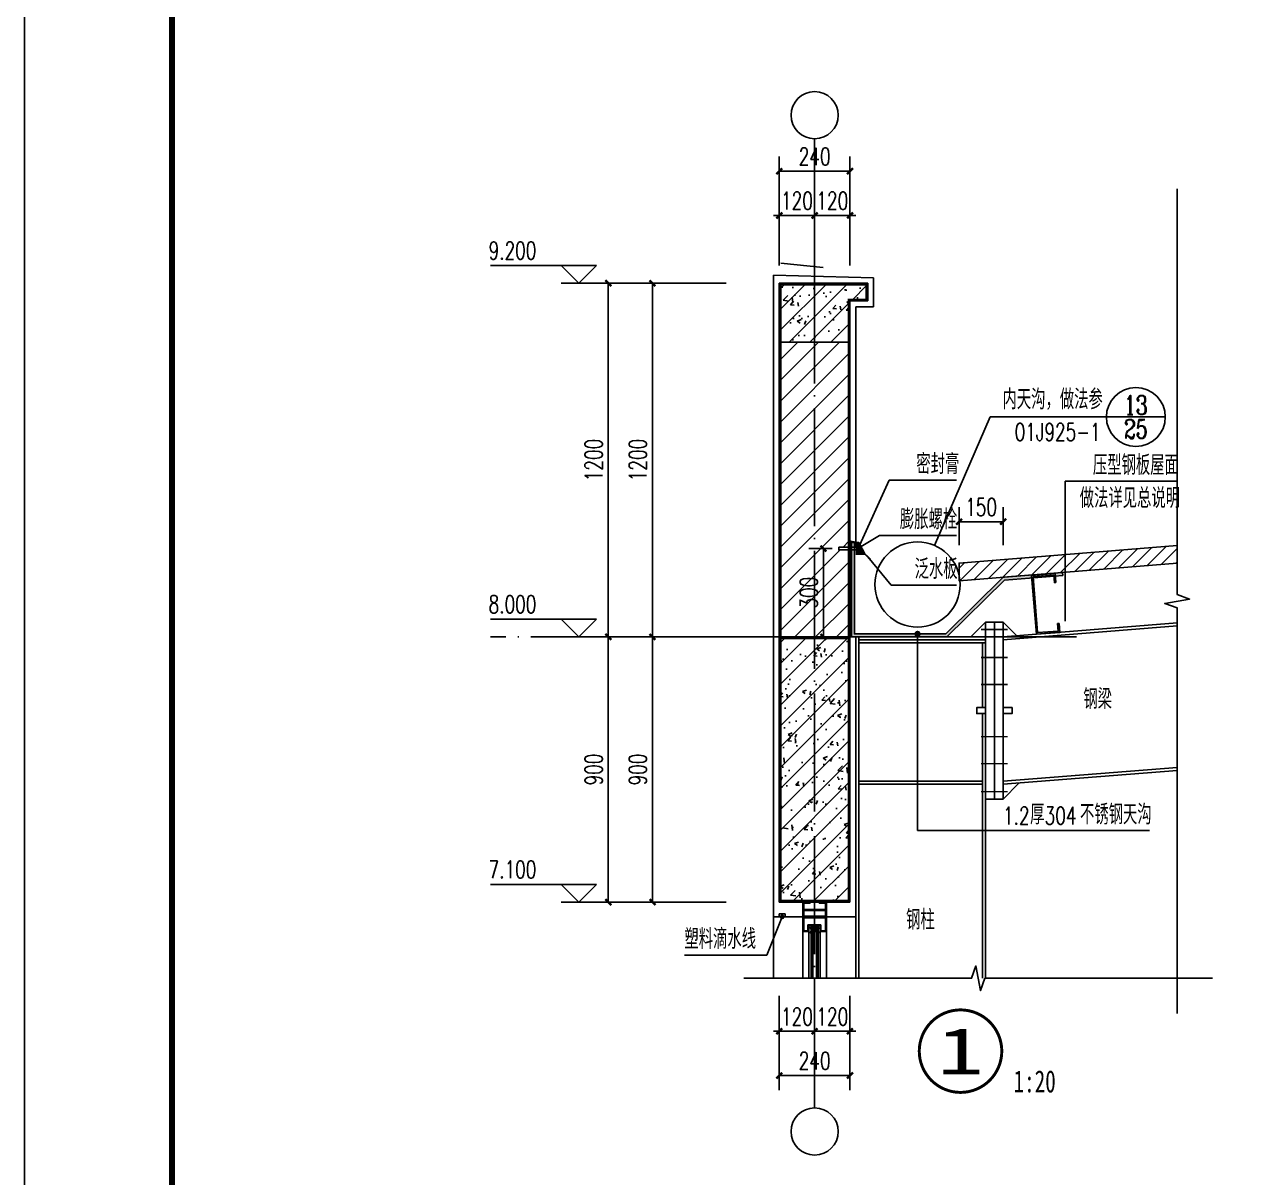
# Model space of a CAD drawing. Header units: millimetres. Extents: x 4279522 to 4437387, y 18981343 to 19528009.
# Drawn here: x 4422232 to 4426408, y 18986727 to 18990638 of the extents above; entities that cross this region are included whole.
import ezdxf
from ezdxf.enums import TextEntityAlignment as Align

# ---------------------------------------------------------------- set-up
doc = ezdxf.new("R2010")
doc.units = ezdxf.units.MM
doc.header["$LTSCALE"] = 1000
doc.header["$MEASUREMENT"] = 0
doc.linetypes.add('DOTE', pattern=[2.42, 2, -0.2, 0.02, -0.2])
doc.layers.get('Defpoints').update_dxf_attribs({"color": 1})
for name, color, linetype in [('0 - 填充', 251, 'Continuous'), ('AXIS', 145, 'Continuous'), ('AXIS_TEXT', 7, 'Continuous'), ('DIM_IDEN', 171, 'Continuous'), ('DIM_LEAD', 145, 'Continuous'), ('DIM_SYMB', 165, 'Continuous'), ('DOTE', 250, 'DOTE'), ('PUB_DIM', 161, 'Continuous'), ('PUB_TEXT', 7, 'Continuous'), ('PUB_WALL', 9, 'Continuous'), ('S_WALL', 11, 'Continuous'), ('S_WINDOW', 4, 'Continuous'), ('SURFACE', 6, 'Continuous'), ('TK', 4, 'Continuous'), ('彩板', 4, 'Continuous'), ('梁柱', 3, 'Continuous')]:
    doc.layers.add(name, color=color, linetype=linetype)
doc.styles.add('_TCH_DIM', font='SIMPLEX', dxfattribs={"bigfont": 'GBCBIG'})
doc.styles.add('_TCH_DIM_T3', font='SIMPLEX', dxfattribs={"width": 0.705882, "bigfont": 'GBCBIG'})
doc.styles.add('_TCH_LABEL', font='COMPLEX', dxfattribs={"bigfont": 'GBCBIG'})
doc.styles.add('COMPLEX', font='COMPLEX')
doc.styles.add('HT', font='simhei.ttf', dxfattribs={"width": 0.7})
doc.dimstyles.new('_TCH_ARCH&&20', dxfattribs={"dimtxt": 59.5, "dimasz": 20, "dimexe": 50, "dimexo": 60, "dimgap": 20, "dimtad": 1, "dimdec": 0, "dimzin": 0, "dimdsep": 46, "dimtxsty": '_TCH_DIM_T3', "dimblk": 'ARCHTICK', "dimcen": 0.09, "dimclrt": 7, "dimazin": 2, "dimtfac": 1, "dimtdec": 0, "dimtix": 1, "dimtmove": 2, "dimatfit": 3, "dimfxl": 0, "dimtolj": 1, "dimtzin": 0, "dimarcsym": 0})
pattern_1 = [(45, (-892872.96, -16311.07), (-35.35533906, 35.35533906), []), (50, (-892872.96, -16311.07), (143.4520365, -12.550427), [15, -165]), (355, (-892872.96, -16311.07), (-27.7502667, 150.4384267), [12, -132]), (100.4514, (-892861.01, -16312.12), (115.7018763, 137.8879084), [12.748038, -140.2284224]), (46.1842, (-892872.96, -16271.07), (213.4482097, -33.1038029), [22.5, -247.5]), (96.6356, (-892855.17, -16273.83), (186.932541, 194.8235742), [19.1220576, -210.3426]), (351.1842, (-892872.96, -16271.07), (186.932389, 194.8237202), [18, -198]), (21, (-892852.96, -16281.07), (119.3814104, -80.5237781), [15, -165]), (326, (-892852.96, -16281.07), (48.6630664, 145.030009), [12, -132]), (71.4514, (-892843.01, -16287.78), (168.0445257, 64.5060993), [12.748038, -140.2284224]), (37.5, (-892872.96, -16311.07), (2.43197106, 66.57877077), [0, -130.4, 0, -134, 0, -132.5]), (7.5, (-892872.96, -16311.07), (52.6139075, 78.88234238), [0, -76.4, 0, -127.4, 0, -50.5]), (327.5, (-892917.56, -16311.07), (106.76448723, -4.51097435), [0, -50, 0, -156, 0, -207]), (317.5, (-892937.56, -16311.07), (116.63723387, 20.02099647), [0, -65, 0, -103.6, 0, -147])]

# ---------------------------------------------------------------- blocks, each defined once
blk = doc.blocks.new('GeYuanFrame_10541767', base_point=(18.76, 4.34))
at = {"layer": 'TK'}
blk.add_lwpolyline([(18.76, 424.34), (612.76, 424.34), (612.76, 4.34), (18.76, 4.34), (18.76, 424.34)], dxfattribs=at)
at = {"layer": 'TK', "const_width": 1}
blk.add_lwpolyline([(602.76, 414.34), (43.76, 414.34), (43.76, 14.34), (602.76, 14.34)], close=True, dxfattribs=at)
blk = doc.blocks.new('_ArchTick')
at = {"color": 0, "linetype": 'ByBlock', "const_width": 0.4}
blk.add_lwpolyline([(-0.5, -0.5), (0.5, 0.5)], dxfattribs=at)
blk = doc.blocks.new('*D141')
at = {"layer": 'Defpoints', "color": 0}
for p in [(4424792.3, 18987402.6), (4425032.3, 18987402.6), (4425032.3, 18987072.6)]:
    blk.add_point(p, dxfattribs=at)
at = {"layer": 'PUB_DIM', "color": 0, "lineweight": -2}
for p, q in [((4424792.3, 18987342.6), (4424792.3, 18987022.6)), ((4425032.3, 18987342.6), (4425032.3, 18987022.6)), ((4424792.3, 18987072.6), (4425032.3, 18987072.6))]:
    blk.add_line(p, q, dxfattribs=at)
at = {"layer": 'PUB_DIM', "color": 0, "lineweight": -2, "xscale": 20, "yscale": 20, "zscale": 20, "rotation": 180}
blk.add_blockref('_ArchTick', (4424792.3, 18987072.6), dxfattribs=at)
at = {"layer": 'PUB_DIM', "color": 0, "lineweight": -2, "xscale": 20, "yscale": 20, "zscale": 20}
blk.add_blockref('_ArchTick', (4425032.3, 18987072.6), dxfattribs=at)
at = {"layer": 'PUB_DIM', "color": 7, "insert": (4424912.3, 18987122.3), "char_height": 59.5, "attachment_point": 5, "style": '_TCH_DIM_T3'}
blk.add_mtext('\\A1;240', dxfattribs=at)
blk = doc.blocks.new('*D142')
at = {"layer": 'Defpoints', "color": 0}
for p in [(4424792.3, 18987402.6), (4424912.3, 18987402.6), (4424912.3, 18987222.6)]:
    blk.add_point(p, dxfattribs=at)
at = {"layer": 'PUB_DIM', "color": 0, "lineweight": -2}
for p, q in [((4424792.3, 18987342.6), (4424792.3, 18987172.6)), ((4424912.3, 18987342.6), (4424912.3, 18987172.6)), ((4424792.3, 18987222.6), (4424772.3, 18987222.6)), ((4424792.3, 18987222.6), (4424912.3, 18987222.6)), ((4424912.3, 18987222.6), (4424932.3, 18987222.6))]:
    blk.add_line(p, q, dxfattribs=at)
at = {"layer": 'PUB_DIM', "color": 0, "lineweight": -2, "xscale": 20, "yscale": 20, "zscale": 20}
blk.add_blockref('_ArchTick', (4424792.3, 18987222.6), dxfattribs=at)
at = {"layer": 'PUB_DIM', "color": 0, "lineweight": -2, "xscale": 20, "yscale": 20, "zscale": 20, "rotation": 180}
blk.add_blockref('_ArchTick', (4424912.3, 18987222.6), dxfattribs=at)
at = {"layer": 'PUB_DIM', "color": 7, "insert": (4424852.3, 18987272.3), "char_height": 59.5, "attachment_point": 5, "style": '_TCH_DIM_T3'}
blk.add_mtext('\\A1;120', dxfattribs=at)
blk = doc.blocks.new('*D143')
at = {"layer": 'Defpoints', "color": 0}
for p in [(4424912.3, 18987402.6), (4425032.3, 18987402.6), (4425032.3, 18987222.6)]:
    blk.add_point(p, dxfattribs=at)
at = {"layer": 'PUB_DIM', "color": 0, "lineweight": -2}
for p, q in [((4424912.3, 18987342.6), (4424912.3, 18987172.6)), ((4425032.3, 18987342.6), (4425032.3, 18987172.6)), ((4424912.3, 18987222.6), (4424892.3, 18987222.6)), ((4424912.3, 18987222.6), (4425032.3, 18987222.6)), ((4425032.3, 18987222.6), (4425052.3, 18987222.6))]:
    blk.add_line(p, q, dxfattribs=at)
at = {"layer": 'PUB_DIM', "color": 0, "lineweight": -2, "xscale": 20, "yscale": 20, "zscale": 20}
blk.add_blockref('_ArchTick', (4424912.3, 18987222.6), dxfattribs=at)
at = {"layer": 'PUB_DIM', "color": 0, "lineweight": -2, "xscale": 20, "yscale": 20, "zscale": 20, "rotation": 180}
blk.add_blockref('_ArchTick', (4425032.3, 18987222.6), dxfattribs=at)
at = {"layer": 'PUB_DIM', "color": 7, "insert": (4424972.3, 18987272.3), "char_height": 59.5, "attachment_point": 5, "style": '_TCH_DIM_T3'}
blk.add_mtext('\\A1;120', dxfattribs=at)
blk = doc.blocks.new('*D144')
at = {"layer": 'Defpoints', "color": 0}
for p in [(4424942.3, 18988860.7), (4425032.3, 18988860.7), (4425032.3, 18988560.7)]:
    blk.add_point(p, dxfattribs=at)
at = {"layer": 'PUB_DIM', "color": 0, "lineweight": -2}
for p, q in [((4424972.3, 18988860.7), (4424892.3, 18988860.7)), ((4424942.3, 18988560.7), (4424942.3, 18988860.7)), ((4424972.3, 18988560.7), (4424892.3, 18988560.7))]:
    blk.add_line(p, q, dxfattribs=at)
at = {"layer": 'PUB_DIM', "color": 0, "lineweight": -2, "xscale": 20, "yscale": 20, "zscale": 20}
for p, rotation in [((4424942.3, 18988860.7), 90), ((4424942.3, 18988560.7), 270)]:
    blk.add_blockref('_ArchTick', p, dxfattribs=dict(at, rotation=rotation))
at = {"layer": 'PUB_DIM', "color": 7, "insert": (4424892.6, 18988710.7), "char_height": 59.5, "attachment_point": 5, "rotation": 90, "style": '_TCH_DIM_T3'}
blk.add_mtext('\\A1;300', dxfattribs=at)
blk = doc.blocks.new('*D145')
at = {"layer": 'Defpoints', "color": 0}
for p in [(4425552.2, 18988951.4), (4425402.2, 18988811.4), (4425552.2, 18988811.4)]:
    blk.add_point(p, dxfattribs=at)
at = {"layer": 'PUB_DIM', "color": 0, "lineweight": -2}
for p, q in [((4425402.2, 18988871.4), (4425402.2, 18989001.4)), ((4425552.2, 18988871.4), (4425552.2, 18989001.4)), ((4425402.2, 18988951.4), (4425552.2, 18988951.4))]:
    blk.add_line(p, q, dxfattribs=at)
at = {"layer": 'PUB_DIM', "color": 0, "lineweight": -2, "xscale": 20, "yscale": 20, "zscale": 20, "rotation": 180}
blk.add_blockref('_ArchTick', (4425402.2, 18988951.4), dxfattribs=at)
at = {"layer": 'PUB_DIM', "color": 0, "lineweight": -2, "xscale": 20, "yscale": 20, "zscale": 20}
blk.add_blockref('_ArchTick', (4425552.2, 18988951.4), dxfattribs=at)
at = {"layer": 'PUB_DIM', "color": 7, "insert": (4425477.2, 18989001.1), "char_height": 59.5, "attachment_point": 5, "style": '_TCH_DIM_T3'}
blk.add_mtext('\\A1;150', dxfattribs=at)
blk = doc.blocks.new('*D146')
at = {"layer": 'Defpoints', "color": 0}
for p in [(4425032.3, 18990140.7), (4424792.3, 18989760.7), (4425032.3, 18989760.7)]:
    blk.add_point(p, dxfattribs=at)
at = {"layer": 'PUB_DIM', "color": 0, "lineweight": -2}
for p, q in [((4424792.3, 18989820.7), (4424792.3, 18990190.7)), ((4425032.3, 18989820.7), (4425032.3, 18990190.7)), ((4424792.3, 18990140.7), (4425032.3, 18990140.7))]:
    blk.add_line(p, q, dxfattribs=at)
at = {"layer": 'PUB_DIM', "color": 0, "lineweight": -2, "xscale": 20, "yscale": 20, "zscale": 20, "rotation": 180}
blk.add_blockref('_ArchTick', (4424792.3, 18990140.7), dxfattribs=at)
at = {"layer": 'PUB_DIM', "color": 0, "lineweight": -2, "xscale": 20, "yscale": 20, "zscale": 20}
blk.add_blockref('_ArchTick', (4425032.3, 18990140.7), dxfattribs=at)
at = {"layer": 'PUB_DIM', "color": 7, "insert": (4424912.3, 18990190.5), "char_height": 59.5, "attachment_point": 5, "style": '_TCH_DIM_T3'}
blk.add_mtext('\\A1;240', dxfattribs=at)
blk = doc.blocks.new('*D147')
at = {"layer": 'Defpoints', "color": 0}
for p in [(4424912.3, 18989990.7), (4424792.3, 18989760.7), (4424912.3, 18989760.7)]:
    blk.add_point(p, dxfattribs=at)
at = {"layer": 'PUB_DIM', "color": 0, "lineweight": -2}
for p, q in [((4424792.3, 18989820.7), (4424792.3, 18990040.7)), ((4424912.3, 18989820.7), (4424912.3, 18990040.7)), ((4424792.3, 18989990.7), (4424772.3, 18989990.7)), ((4424792.3, 18989990.7), (4424912.3, 18989990.7)), ((4424912.3, 18989990.7), (4424932.3, 18989990.7))]:
    blk.add_line(p, q, dxfattribs=at)
at = {"layer": 'PUB_DIM', "color": 0, "lineweight": -2, "xscale": 20, "yscale": 20, "zscale": 20}
blk.add_blockref('_ArchTick', (4424792.3, 18989990.7), dxfattribs=at)
at = {"layer": 'PUB_DIM', "color": 0, "lineweight": -2, "xscale": 20, "yscale": 20, "zscale": 20, "rotation": 180}
blk.add_blockref('_ArchTick', (4424912.3, 18989990.7), dxfattribs=at)
at = {"layer": 'PUB_DIM', "color": 7, "insert": (4424852.3, 18990040.5), "char_height": 59.5, "attachment_point": 5, "style": '_TCH_DIM_T3'}
blk.add_mtext('\\A1;120', dxfattribs=at)
blk = doc.blocks.new('*D148')
at = {"layer": 'Defpoints', "color": 0}
for p in [(4425032.3, 18989990.7), (4424912.3, 18989760.7), (4425032.3, 18989760.7)]:
    blk.add_point(p, dxfattribs=at)
at = {"layer": 'PUB_DIM', "color": 0, "lineweight": -2}
for p, q in [((4424912.3, 18989820.7), (4424912.3, 18990040.7)), ((4425032.3, 18989820.7), (4425032.3, 18990040.7)), ((4424912.3, 18989990.7), (4424892.3, 18989990.7)), ((4424912.3, 18989990.7), (4425032.3, 18989990.7)), ((4425032.3, 18989990.7), (4425052.3, 18989990.7))]:
    blk.add_line(p, q, dxfattribs=at)
at = {"layer": 'PUB_DIM', "color": 0, "lineweight": -2, "xscale": 20, "yscale": 20, "zscale": 20}
blk.add_blockref('_ArchTick', (4424912.3, 18989990.7), dxfattribs=at)
at = {"layer": 'PUB_DIM', "color": 0, "lineweight": -2, "xscale": 20, "yscale": 20, "zscale": 20, "rotation": 180}
blk.add_blockref('_ArchTick', (4425032.3, 18989990.7), dxfattribs=at)
at = {"layer": 'PUB_DIM', "color": 7, "insert": (4424972.3, 18990040.5), "char_height": 59.5, "attachment_point": 5, "style": '_TCH_DIM_T3'}
blk.add_mtext('\\A1;120', dxfattribs=at)
blk = doc.blocks.new('*D149')
at = {"layer": 'Defpoints', "color": 0}
for p in [(4424362.3, 18988560.7), (4424672.3, 18988560.7), (4424672.3, 18987660.7)]:
    blk.add_point(p, dxfattribs=at)
at = {"layer": 'PUB_DIM', "color": 0, "lineweight": -2}
for p, q in [((4424612.3, 18988560.7), (4424312.3, 18988560.7)), ((4424362.3, 18987660.7), (4424362.3, 18988560.7)), ((4424612.3, 18987660.7), (4424312.3, 18987660.7))]:
    blk.add_line(p, q, dxfattribs=at)
at = {"layer": 'PUB_DIM', "color": 0, "lineweight": -2, "xscale": 20, "yscale": 20, "zscale": 20}
for p, rotation in [((4424362.3, 18988560.7), 90), ((4424362.3, 18987660.7), 270)]:
    blk.add_blockref('_ArchTick', p, dxfattribs=dict(at, rotation=rotation))
at = {"layer": 'PUB_DIM', "color": 7, "insert": (4424312.6, 18988110.7), "char_height": 59.5, "attachment_point": 5, "rotation": 90, "style": '_TCH_DIM_T3'}
blk.add_mtext('\\A1;900', dxfattribs=at)
blk = doc.blocks.new('*D150')
at = {"layer": 'Defpoints', "color": 0}
for p in [(4424362.3, 18989760.7), (4424672.3, 18989760.7), (4424672.3, 18988560.7)]:
    blk.add_point(p, dxfattribs=at)
at = {"layer": 'PUB_DIM', "color": 0, "lineweight": -2}
for p, q in [((4424612.3, 18989760.7), (4424312.3, 18989760.7)), ((4424362.3, 18988560.7), (4424362.3, 18989760.7)), ((4424612.3, 18988560.7), (4424312.3, 18988560.7))]:
    blk.add_line(p, q, dxfattribs=at)
at = {"layer": 'PUB_DIM', "color": 0, "lineweight": -2, "xscale": 20, "yscale": 20, "zscale": 20}
for p, rotation in [((4424362.3, 18989760.7), 90), ((4424362.3, 18988560.7), 270)]:
    blk.add_blockref('_ArchTick', p, dxfattribs=dict(at, rotation=rotation))
at = {"layer": 'PUB_DIM', "color": 7, "insert": (4424312.6, 18989160.7), "char_height": 59.5, "attachment_point": 5, "rotation": 90, "style": '_TCH_DIM_T3'}
blk.add_mtext('\\A1;1200', dxfattribs=at)
blk = doc.blocks.new('*D151')
at = {"layer": 'Defpoints', "color": 0}
for p in [(4424212.3, 18988560.7), (4424672.3, 18988560.7), (4424672.3, 18987660.7)]:
    blk.add_point(p, dxfattribs=at)
at = {"layer": 'PUB_DIM', "color": 0, "lineweight": -2}
for p, q in [((4424612.3, 18988560.7), (4424162.3, 18988560.7)), ((4424212.3, 18987660.7), (4424212.3, 18988560.7)), ((4424612.3, 18987660.7), (4424162.3, 18987660.7))]:
    blk.add_line(p, q, dxfattribs=at)
at = {"layer": 'PUB_DIM', "color": 0, "lineweight": -2, "xscale": 20, "yscale": 20, "zscale": 20}
for p, rotation in [((4424212.3, 18988560.7), 90), ((4424212.3, 18987660.7), 270)]:
    blk.add_blockref('_ArchTick', p, dxfattribs=dict(at, rotation=rotation))
at = {"layer": 'PUB_DIM', "color": 7, "insert": (4424162.6, 18988110.7), "char_height": 59.5, "attachment_point": 5, "rotation": 90, "style": '_TCH_DIM_T3'}
blk.add_mtext('\\A1;900', dxfattribs=at)
blk = doc.blocks.new('*D152')
at = {"layer": 'Defpoints', "color": 0}
for p in [(4424212.3, 18989760.7), (4424672.3, 18989760.7), (4424672.3, 18988560.7)]:
    blk.add_point(p, dxfattribs=at)
at = {"layer": 'PUB_DIM', "color": 0, "lineweight": -2}
for p, q in [((4424612.3, 18989760.7), (4424162.3, 18989760.7)), ((4424212.3, 18988560.7), (4424212.3, 18989760.7)), ((4424612.3, 18988560.7), (4424162.3, 18988560.7))]:
    blk.add_line(p, q, dxfattribs=at)
at = {"layer": 'PUB_DIM', "color": 0, "lineweight": -2, "xscale": 20, "yscale": 20, "zscale": 20}
for p, rotation in [((4424212.3, 18989760.7), 90), ((4424212.3, 18988560.7), 270)]:
    blk.add_blockref('_ArchTick', p, dxfattribs=dict(at, rotation=rotation))
at = {"layer": 'PUB_DIM', "color": 7, "insert": (4424162.6, 18989160.7), "char_height": 59.5, "attachment_point": 5, "rotation": 90, "style": '_TCH_DIM_T3'}
blk.add_mtext('\\A1;1200', dxfattribs=at)
blk = doc.blocks.new('_AXISO')
blk.add_circle((0, 0), 0.5)
at = {"layer": 'AXIS_TEXT', "style": 'COMPLEX', "width": 1.041667}
blk.add_attdef('A', text='', height=0.56, dxfattribs=at).set_placement((-0.25, -0.28), (0.25, -0.28), align=Align.FIT)

msp = doc.modelspace()

# ---------------------------------------------------------------- hatches: boundary and pattern name
at = {"layer": '0 - 填充'}
h = msp.add_hatch(dxfattribs=at)
h.set_pattern_fill('钢筋混凝土', color=256, scale=20, style=0)
h.set_pattern_definition(pattern_1)
h.paths.add_polyline_path([(4425028.3, 18989704.7), (4425088.3, 18989704.7), (4425088.3, 18989756.7), (4424796.3, 18989756.7), (4424796.3, 18989560.7), (4425028.3, 18989560.7)])
h = msp.add_hatch(dxfattribs=at)
h.set_pattern_fill('普通砖', color=256, scale=20, style=0)
h.set_pattern_definition([(45, (-892872.96, -16275.17), (-35.3553532, 35.3553532), [])])
h.paths.add_polyline_path([(4425028.3, 18989560.7), (4424796.3, 18989560.7), (4424796.3, 18988560.7), (4425028.3, 18988560.7), (4425028.3, 18988855.7), (4424994.3, 18988855.7), (4424994.3, 18988865.7), (4425028.3, 18988865.7)])
h = msp.add_hatch(dxfattribs=at)
h.set_pattern_fill('钢筋混凝土', color=256, scale=20, style=0)
h.set_pattern_definition(pattern_1)
h.paths.add_polyline_path([(4425028.3, 18988556.7), (4424912.3, 18988556.7), (4424912.3, 18987664.7), (4425028.3, 18987664.7)])
h.paths.add_polyline_path([(4424912.3, 18988556.7), (4424796.3, 18988556.7), (4424796.3, 18987664.7), (4424912.3, 18987664.7)])
at = {"layer": '彩板'}
h = msp.add_hatch(dxfattribs=at)
h.set_pattern_fill('ANSI31', color=256, style=0)
h.set_pattern_definition([(45, (4012891.0584, 18602819.1126), (-1.122532015, 1.122532015), [])])
h.paths.add_polyline_path([(4425062.3, 18988880.7), (4425032.3, 18988885.7), (4425032.3, 18988865.7), (4425037.3, 18988865.7), (4425037.3, 18988880.7), (4425047.3, 18988880.7), (4425047.3, 18988865.7), (4425054.3, 18988865.7), (4425054.3, 18988875.7), (4425059.3, 18988875.7), (4425059.3, 18988865.7), (4425064.3, 18988865.7), (4425064.3, 18988855.7), (4425059.3, 18988855.7), (4425059.3, 18988845.7), (4425054.3, 18988845.7), (4425054.3, 18988840.7), (4425084.3, 18988840.7)])
msp.add_hatch(color=256, dxfattribs=at).paths.add_polyline_path([(4425754.3, 18988769.4), (4425556.7, 18988753.6), (4425361.3, 18988560.7), (4425037.3, 18988560.7), (4425037.3, 18988880.7), (4425047.3, 18988880.7), (4425047.3, 18988570.7), (4425357.2, 18988570.7), (4425552.2, 18988763.2), (4425753.5, 18988779.3)])
h = msp.add_hatch(dxfattribs=at)
h.set_pattern_fill('ANSI31', color=256, scale=20, style=0)
h.set_pattern_definition([(45, (4012891.058, 18602819.113), (-22.4506403, 22.4506403), [])])
h.paths.add_polyline_path([(4426142.4, 18988810.4), (4426142.4, 18988870.6), (4425402.2, 18988811.4), (4425402.2, 18988751.2)])
at = {"layer": '梁柱'}
msp.add_hatch(color=256, dxfattribs=at).paths.add_polyline_path([(4425744.2, 18988576.1), (4425664.5, 18988569.7), (4425648.5, 18988769.1), (4425728.2, 18988775.4), (4425730.6, 18988745.5), (4425725.7, 18988745.1), (4425723.7, 18988770.1), (4425653.9, 18988764.5), (4425669, 18988575.1), (4425738.8, 18988580.7), (4425736.8, 18988605.6), (4425741.8, 18988606)])

# ---------------------------------------------------------------- linework, layer by layer
at = {"layer": 'AXIS'}
for p, q in [((4424912.3, 18989820.7), (4424912.3, 18990250.7)), ((4424912.3, 18987402.6), (4424912.3, 18986962.6))]:
    msp.add_line(p, q, dxfattribs=at)
at = {"layer": 'DIM_IDEN'}
for p, q in [((4425319.1, 18988871.1), (4425508.4, 18989306.8)), ((4425508.4, 18989306.8), (4425902.1, 18989306.8)), ((4426102.1, 18989306.8), (4425902.1, 18989306.8))]:
    msp.add_line(p, q, dxfattribs=at)
at = {"layer": 'DIM_IDEN', "const_width": 10}
msp.add_lwpolyline([(4425547.3, 18987155.2, 1), (4425267.3, 18987155.2, 1)], format="xyb", close=True, dxfattribs=at)
at = {"layer": 'DIM_IDEN'}
for centre, radius in [((4426002.1, 18989306.8), 100), ((4425261.4, 18988738.4), 144.7)]:
    msp.add_circle(centre, radius, dxfattribs=at)
at = {"layer": 'DIM_LEAD'}
for p, q in [((4425064.3, 18988871.3), (4425164.7, 18989092.2)), ((4425164.7, 18989092.2), (4425393.7, 18989092.2)), ((4425059.3, 18988860.7), (4425132.4, 18988904.9)), ((4425132.4, 18988904.9), (4425393.7, 18988904.9)), ((4425093.2, 18988831.9), (4425171.7, 18988736.3)), ((4425171.7, 18988736.3), (4425393.7, 18988736.3)), ((4425261.4, 18988570.7), (4425261.4, 18987903.4)), ((4425261.4, 18987903.4), (4426048.7, 18987903.4)), ((4424802.2, 18987610.7), (4424750.3, 18987481.2)), ((4424750.3, 18987481.2), (4424470.6, 18987481.2))]:
    msp.add_line(p, q, dxfattribs=at)
for points, const_width in [([(4425261.4, 18988576.1, 1), (4425261.4, 18988565.4, 1)], 10.7), ([(4424803.7, 18987614.4, 1), (4424800.7, 18987607, 1)], 8)]:
    msp.add_lwpolyline(points, format="xyb", close=True, dxfattribs=dict(at, const_width=const_width))
at = {"layer": 'DIM_SYMB'}
msp.add_line((4424941.2, 18989814.5), (4424797.5, 18989828.6), dxfattribs=at)
for points in [[(4426142.4, 18990080.7), (4426142.4, 18988704.2), (4426184.4, 18988688.9), (4426100.4, 18988674.1), (4426142.4, 18988659.2), (4426142.4, 18987282.6)], [(4426262.4, 18987402.6), (4425489.8, 18987402.6), (4425474.6, 18987360.6), (4425459.7, 18987444.6), (4425444.8, 18987402.6), (4424672.3, 18987402.6)]]:
    msp.add_lwpolyline(points, dxfattribs=at)
msp.add_lwpolyline([(4424948.2, 18989807.4, 0, 0, 0), (4424937.6, 18989808, 21.3, 0, 0), (4425017.4, 18989803.5, 0, 0, 0)], format="xyseb", dxfattribs=at)
at = {"layer": 'DOTE', "ltscale": 0.2}
for p, q in [((4424912.3, 18989820.7), (4424912.3, 18987402.6)), ((4425801.2, 18988560.7), (4423812.3, 18988560.7))]:
    msp.add_line(p, q, dxfattribs=at)
at = {"layer": 'PUB_DIM'}
for p, q in [((4424172.3, 18989820.7), (4423812.3, 18989820.7)), ((4424112.3, 18989760.7), (4424052.3, 18989820.7)), ((4424112.3, 18989760.7), (4424172.3, 18989820.7)), ((4424312.3, 18989760.7), (4424052.3, 18989760.7)), ((4425762.7, 18988613.6), (4425762.7, 18989088.9)), ((4425762.7, 18989088.9), (4426142.4, 18989088.9)), ((4424172.3, 18988620.7), (4423812.3, 18988620.7)), ((4424112.3, 18988560.7), (4424052.3, 18988620.7)), ((4424112.3, 18988560.7), (4424172.3, 18988620.7)), ((4424312.3, 18988560.7), (4424052.3, 18988560.7)), ((4424172.3, 18987720.7), (4423812.3, 18987720.7)), ((4424112.3, 18987660.7), (4424052.3, 18987720.7)), ((4424112.3, 18987660.7), (4424172.3, 18987720.7)), ((4424312.3, 18987660.7), (4424052.3, 18987660.7))]:
    msp.add_line(p, q, dxfattribs=at)
at = {"layer": 'PUB_WALL', "const_width": 8}
for points in [[(4424792.3, 18989756.7), (4425088.3, 18989756.7), (4425088.3, 18989704.7), (4425028.3, 18989704.7), (4425028.3, 18988560.7)], [(4424796.3, 18988560.7), (4424796.3, 18989760.7)]]:
    msp.add_lwpolyline(points, dxfattribs=at)
msp.add_lwpolyline([(4425028.3, 18988556.7), (4425028.3, 18987664.7), (4424796.3, 18987664.7), (4424796.3, 18988556.7)], close=True, dxfattribs=at)
at = {"layer": 'S_WALL'}
for p, q in [((4424792.3, 18987660.7), (4424792.3, 18989760.7)), ((4424792.3, 18989760.7), (4425092.3, 18989760.7)), ((4425092.3, 18989700.7), (4425092.3, 18989760.7)), ((4425032.3, 18989700.7), (4425092.3, 18989700.7)), ((4425032.3, 18987660.7), (4425032.3, 18989700.7)), ((4424792.3, 18989560.7), (4425032.3, 18989560.7)), ((4425032.3, 18988560.7), (4424792.3, 18988560.7)), ((4425032.3, 18987660.7), (4424792.3, 18987660.7))]:
    msp.add_line(p, q, dxfattribs=at)
at = {"layer": 'S_WINDOW'}
for p, q in [((4424897.3, 18987660.7), (4424872.3, 18987660.7)), ((4424872.3, 18987660.7), (4424872.3, 18987402.6)), ((4424875.3, 18987635.7), (4424875.3, 18987657.7)), ((4424875.3, 18987657.7), (4424897.3, 18987657.7)), ((4424897.3, 18987657.7), (4424897.3, 18987660.7)), ((4424952.3, 18987660.7), (4424927.3, 18987660.7)), ((4424927.3, 18987660.7), (4424927.3, 18987657.7)), ((4424927.3, 18987657.7), (4424949.3, 18987657.7)), ((4424949.3, 18987657.7), (4424949.3, 18987635.7)), ((4424952.3, 18987402.6), (4424952.3, 18987660.7)), ((4424872.3, 18987610.7), (4424952.3, 18987610.7)), ((4424949.3, 18987635.7), (4424875.3, 18987635.7)), ((4424875.3, 18987632.7), (4424949.3, 18987632.7)), ((4424875.3, 18987613.7), (4424875.3, 18987632.7)), ((4424949.3, 18987613.7), (4424875.3, 18987613.7)), ((4424949.3, 18987607.7), (4424875.3, 18987607.7)), ((4424875.3, 18987607.7), (4424875.3, 18987563.7)), ((4424949.3, 18987632.7), (4424949.3, 18987613.7)), ((4424949.3, 18987563.7), (4424949.3, 18987607.7)), ((4424872.3, 18987560.7), (4424892.3, 18987560.7)), ((4424875.3, 18987563.7), (4424889.3, 18987563.7)), ((4424889.3, 18987563.7), (4424889.3, 18987583.7)), ((4424889.3, 18987583.7), (4424933.8, 18987583.7)), ((4424892.3, 18987402.6), (4424892.3, 18987580.7)), ((4424892.3, 18987580.7), (4424930.8, 18987580.7)), ((4424900.3, 18987402.6), (4424900.3, 18987580.7)), ((4424924.3, 18987574.7), (4424900.3, 18987574.7)), ((4424901.3, 18987574.7), (4424901.3, 18987580.7)), ((4424902.3, 18987574.7), (4424902.3, 18987580.7)), ((4424903.3, 18987574.7), (4424903.3, 18987580.7)), ((4424921.7, 18987580.7), (4424903.3, 18987574.7)), ((4424903.3, 18987580.7), (4424921.7, 18987574.7)), ((4424906.3, 18987402.6), (4424906.3, 18987574.7)), ((4424918.3, 18987572.7), (4424906.3, 18987572.7)), ((4424918.3, 18987570.7), (4424906.3, 18987570.7)), ((4424906.3, 18987560.7), (4424918.3, 18987568.7)), ((4424918.3, 18987560.7), (4424906.3, 18987568.7)), ((4424918.3, 18987568.7), (4424906.3, 18987568.7)), ((4424918.3, 18987560.7), (4424906.3, 18987560.7)), ((4424918.3, 18987402.6), (4424918.3, 18987574.7)), ((4424921.7, 18987574.7), (4424921.7, 18987580.7)), ((4424922.7, 18987574.7), (4424922.7, 18987580.7)), ((4424923.7, 18987574.7), (4424923.7, 18987580.7)), ((4424924.3, 18987402.6), (4424924.3, 18987580.7)), ((4424930.8, 18987580.7), (4424930.8, 18987402.6)), ((4424930.8, 18987560.7), (4424952.3, 18987560.7)), ((4424933.8, 18987583.7), (4424933.8, 18987563.7)), ((4424933.8, 18987563.7), (4424949.3, 18987563.7))]:
    msp.add_line(p, q, dxfattribs=at)
for centre in [(4424906.3, 18987577.7), (4424918.7, 18987577.7)]:
    msp.add_circle(centre, 3, dxfattribs=at)
for centre, radius, start, end in [((4424896.3, 18987569.7), 4, 0, 180), ((4424896.3, 18987560.7), 4, 180, 0), ((4424896.3, 18987569.7), 3.5, 0, 180), ((4424896.3, 18987560.7), 3.5, 180, 0), ((4424927.6, 18987569.7), 3.25, 0, 180), ((4424927.6, 18987560.7), 3.25, 180, 0), ((4424927.6, 18987569.7), 2.75, 0, 180), ((4424927.6, 18987560.7), 2.75, 180, 0)]:
    msp.add_arc(centre, radius, start, end, dxfattribs=at)
at = {"layer": 'SURFACE'}
for p, q in [((4424772.3, 18989470.2), (4424772.3, 18989788.1)), ((4424772.3, 18989788.1), (4425112.3, 18989779.2)), ((4425112.3, 18989680.7), (4425112.3, 18989779.2)), ((4425052.3, 18989680.7), (4425052.3, 18988882.4)), ((4425052.3, 18989680.7), (4425112.3, 18989680.7)), ((4425062.3, 18988880.7), (4425032.3, 18988885.7)), ((4425062.3, 18988880.7), (4425084.3, 18988840.7)), ((4424772.3, 18987610.7), (4424772.3, 18987402.6)), ((4425052.3, 18987402.6), (4425052.3, 18987610.7))]:
    msp.add_line(p, q, dxfattribs=at)
for points in [[(4424872.3, 18987610.7), (4424772.3, 18987610.7), (4424772.3, 18989760.7)], [(4425052.3, 18988560.7), (4425052.3, 18987610.7), (4424952.3, 18987610.7)], [(4424792.3, 18987610.7), (4424792.3, 18987620.7), (4424812.3, 18987620.7), (4424812.3, 18987610.7)]]:
    msp.add_lwpolyline(points, dxfattribs=at)
at = {"layer": '彩板'}
for points in [[(4424994.3, 18988865.7), (4425064.3, 18988865.7), (4425064.3, 18988855.7), (4424994.3, 18988855.7)], [(4425754.3, 18988769.4), (4425556.7, 18988753.6), (4425361.3, 18988560.7), (4425037.3, 18988560.7), (4425037.3, 18988880.7), (4425047.3, 18988880.7), (4425047.3, 18988570.7), (4425357.2, 18988570.7), (4425552.2, 18988763.2), (4425753.5, 18988779.3)], [(4425054.3, 18988875.7), (4425059.3, 18988875.7), (4425059.3, 18988845.7), (4425054.3, 18988845.7)]]:
    msp.add_lwpolyline(points, close=True, dxfattribs=at)
at = {"layer": '彩板', "const_width": 5}
msp.add_lwpolyline([(4425054.3, 18988880.7), (4425054.3, 18988840.7), (4425084.3, 18988840.7), (4425102, 18988823.1)], dxfattribs=at)
at = {"layer": '彩板'}
msp.add_lwpolyline([(4426142.4, 18988870.6), (4425402.2, 18988811.4), (4425402.2, 18988751.2), (4426142.4, 18988810.4)], dxfattribs=at)
at = {"layer": '梁柱'}
for p, q in [((4425492.3, 18988610.7), (4425442.3, 18988560.7)), ((4425552.3, 18988610.7), (4425492.3, 18988610.7)), ((4425492.3, 18987402.6), (4425492.3, 18988610.7)), ((4425522.3, 18988010.7), (4425522.3, 18988610.7)), ((4425552.3, 18988610.7), (4425599.5, 18988563.6)), ((4425552.3, 18988010.7), (4425552.3, 18988610.7)), ((4425552.3, 18988560.7), (4426142.4, 18988607.9)), ((4425052.3, 18987402.6), (4425052.3, 18988560.7)), ((4425492.3, 18988560.7), (4425052.3, 18988560.7)), ((4425062.3, 18987402.6), (4425062.3, 18988560.7)), ((4425552.3, 18988550.7), (4426142.4, 18988597.9)), ((4425062.3, 18988550.7), (4425492.3, 18988550.7)), ((4425062.3, 18988540.7), (4425492.3, 18988540.7)), ((4425482.3, 18988320.7), (4425482.3, 18988540.7)), ((4425482.3, 18987402.6), (4425482.3, 18988300.7)), ((4425552.3, 18988070.7), (4426142.4, 18988117.9)), ((4425552.3, 18988060.7), (4426142.4, 18988107.9)), ((4425482.3, 18988070.7), (4425062.3, 18988070.7)), ((4425482.3, 18988060.7), (4425062.3, 18988060.7)), ((4425552.3, 18988010.7), (4425605.5, 18988063.9)), ((4425552.3, 18988010.7), (4425492.3, 18988010.7))]:
    msp.add_line(p, q, dxfattribs=at)
msp.add_lwpolyline([(4425744.2, 18988576.1), (4425664.5, 18988569.7), (4425648.5, 18988769.1), (4425728.2, 18988775.4), (4425730.6, 18988745.5), (4425725.7, 18988745.1), (4425723.7, 18988770.1), (4425653.9, 18988764.5), (4425669, 18988575.1), (4425738.8, 18988580.7), (4425736.8, 18988605.6), (4425741.8, 18988606)], close=True, dxfattribs=at)
at = {"layer": '梁柱', "const_width": 5}
for points in [[(4425477.3, 18988585.7), (4425567.3, 18988585.7)], [(4425477.3, 18988490.9), (4425567.3, 18988490.9)], [(4425477.3, 18988399.1), (4425567.3, 18988399.1)], [(4425477.3, 18988222.3), (4425567.3, 18988222.3)], [(4425477.3, 18988130.6), (4425567.3, 18988130.6)], [(4425477.3, 18988035.7), (4425567.3, 18988035.7)]]:
    msp.add_lwpolyline(points, dxfattribs=at)
at = {"layer": '梁柱'}
for points in [[(4425492.3, 18988320.7), (4425462.3, 18988320.7), (4425462.3, 18988300.7), (4425492.3, 18988300.7)], [(4425552.3, 18988300.7), (4425582.3, 18988300.7), (4425582.3, 18988320.7), (4425552.3, 18988320.7)]]:
    msp.add_lwpolyline(points, dxfattribs=at)

# ---------------------------------------------------------------- block references
at = {"xscale": 20, "yscale": 20, "zscale": 20}
msp.add_blockref('GeYuanFrame_10541767', (4422232, 18983069.4), dxfattribs=at)
at = {"layer": 'AXIS', "xscale": 160, "yscale": 160, "zscale": 160}
for p in [(4424912.3, 18990330.7), (4424912.3, 18986882.6)]:
    msp.add_blockref('_AXISO', p, dxfattribs=at)

# ---------------------------------------------------------------- texts
at = {"layer": 'PUB_TEXT'}
for s, height, style, width, p in [('9.200', 59.5, '_TCH_DIM', 0.705882, (4423806.3, 18989841.7)), ('01J925-1', 59.5, '_TCH_LABEL', 0.705882, (4425591.1, 18989226.3)), ('8.000', 59.5, '_TCH_DIM', 0.705882, (4423806.3, 18988641.7)), ('1.2', 59.5, '_TCH_DIM', 0.705882, (4425551.5, 18987924.4)), ('304', 59.5, '_TCH_DIM', 0.705882, (4425692.6, 18987924.4)), ('7.100', 59.5, '_TCH_DIM', 0.705882, (4423806.3, 18987741.7)), ('1:20', 75.11, 'HT', 0.7, (4425587.3, 18987015.2))]:
    msp.add_text(s, height=height, dxfattribs=dict(at, style=style, width=width)).set_placement(p)
for s, height, style, p in [('内天沟，做法参', 67.52, '_TCH_LABEL', (4425549.7, 18989333)), ('密封膏', 67.52, '_TCH_DIM', (4425257.4, 18989113.2)), ('压型钢板屋面', 67.52, '_TCH_DIM', (4425856.4, 18989109.9)), ('做法详见总说明', 67.52, '_TCH_DIM', (4425811.7, 18988997.9)), ('膨胀螺栓', 67.52, '_TCH_DIM', (4425201.5, 18988925.9)), ('泛水板', 67.52, '_TCH_DIM', (4425251.4, 18988757.3)), ('钢梁', 67.52, '_TCH_DIM', (4425824, 18988316.1)), ('厚', 67.5, '_TCH_DIM', (4425643.5, 18987924.4)), ('不锈钢天沟', 67.52, '_TCH_DIM', (4425812.6, 18987924.4)), ('钢柱', 67.52, '_TCH_DIM', (4425222.6, 18987567.3)), ('塑料滴水线', 67.52, '_TCH_DIM', (4424470.6, 18987502.2))]:
    msp.add_text(s, height=height, dxfattribs=dict(at, style=style)).set_placement(p)
for s, height, style, width, p, p2 in [('13', 64.4, '_TCH_LABEL', 0.905172, (4425961.8, 18989314.8), (4426042.3, 18989314.8)), ('25', 64.4, '_TCH_LABEL', 0.772059, (4425961.8, 18989234.3), (4426042.3, 18989234.3)), ('1', 158.4, 'HT', 1.986607, (4425328.1, 18987076), (4425486.5, 18987076))]:
    msp.add_text(s, height=height, dxfattribs=dict(at, style=style, width=width)).set_placement(p, p2, align=Align.FIT)

# ---------------------------------------------------------------- dimensions: what is measured, and where the dimension line sits
at = {"layer": 'PUB_DIM'}
for p1, p2, distance, picture, middle in [((4424792.3, 18989760.7), (4425032.3, 18989760.7), 380, '*D146', (4424912.3, 18990190.5)), ((4424792.3, 18989760.7), (4424912.3, 18989760.7), 230, '*D147', (4424852.3, 18990040.5)), ((4424912.3, 18989760.7), (4425032.3, 18989760.7), 230, '*D148', (4424972.3, 18990040.5)), ((4424672.3, 18988560.7), (4424672.3, 18989760.7), 460, '*D152', (4424162.6, 18989160.7)), ((4424672.3, 18988560.7), (4424672.3, 18989760.7), 310, '*D150', (4424312.6, 18989160.7)), ((4425402.2, 18988811.4), (4425552.2, 18988811.4), 140, '*D145', (4425477.2, 18989001.1)), ((4425032.3, 18988560.7), (4425032.3, 18988860.7), 90, '*D144', (4424892.6, 18988710.7)), ((4424672.3, 18987660.7), (4424672.3, 18988560.7), 460, '*D151', (4424162.6, 18988110.7)), ((4424672.3, 18987660.7), (4424672.3, 18988560.7), 310, '*D149', (4424312.6, 18988110.7)), ((4424792.3, 18987402.6), (4424912.3, 18987402.6), -180, '*D142', (4424852.3, 18987272.3)), ((4424792.3, 18987402.6), (4425032.3, 18987402.6), -330, '*D141', (4424912.3, 18987122.3)), ((4424912.3, 18987402.6), (4425032.3, 18987402.6), -180, '*D143', (4424972.3, 18987272.3))]:
    dim = msp.add_aligned_dim(p1=p1, p2=p2, distance=distance, dimstyle='_TCH_ARCH&&20', dxfattribs=at)
    dim.commit()
    dim.dimension.update_dxf_attribs({"geometry": picture, "text_midpoint": middle})

doc.saveas('drawing.dxf')
